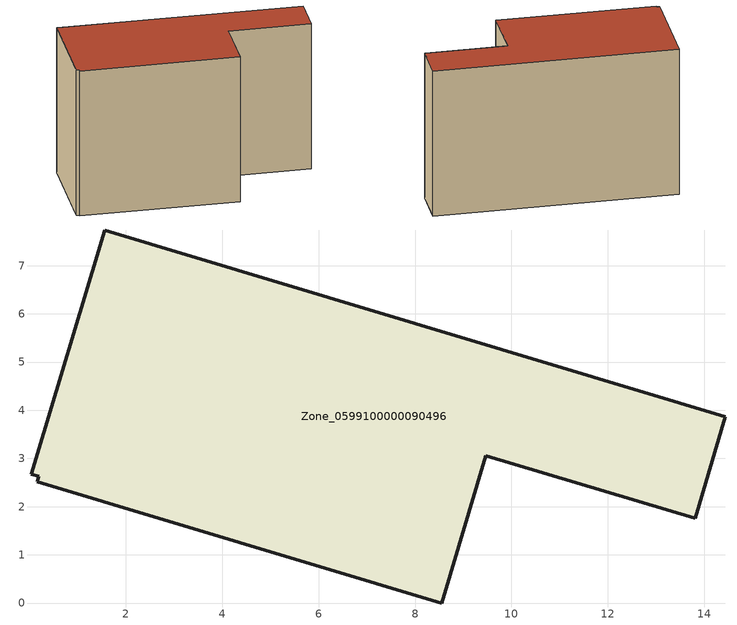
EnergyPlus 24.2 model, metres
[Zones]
Zone_0599100000090496
 floor ground (C_G): 8.55,0 0.16,2.52 0.2,2.63 0.03,2.68 1.56,7.74 14.44,3.87 13.81,1.76 9.47,3.06 z0
 wall outside (C_F): 14.44,3.87 1.56,7.74 0.03,2.68 0.2,2.63 0.16,2.52 8.55,0 9.47,3.06 13.81,1.76 14.44,3.87 z0:8.64
 roof outside (C_R): 0.16,2.52 8.55,0 9.47,3.06 13.81,1.76 14.44,3.87 1.56,7.74 0.03,2.68 0.2,2.63 z8.64
[BUILDING]
Pand.0599100000090496: North Axis=0; Terrain=City; Loads Convergence Tolerance Value=0.04; Temperature Convergence Tolerance Value=0.4; Solar Distribution=FullExterior; Maximum Number of Warmup Days=25; Minimum Number of Warmup Days=1
[Site:Location]
Rotterdam.The.Hague.AP_ZH_NLD Design_Conditions: Latitude=51.96; Longitude=4.45; Time Zone=1; Elevation=-4.5
[SITE:GROUNDTEMPERATURE:BUILDINGSURFACE]
18, 18, 18, 18, 18, 18, 18, 18, 18, 18, 18, 18
[MATERIAL] Thermal Absorptance=0.9; Solar Absorptance=0.7; Visible Absorptance=0.7
Name | Roughness | Thickness | Conductivity | Density | Specific Heat
G.TI.1975-1991 | MediumSmooth | 0.15 | 0.288461 | 540 | 1210
F.TI.1975-1991 | Rough | 0.3 | 0.230769 | 1920 | 840
R.TI.1975-1991 | MediumRough | 0.2 | 0.153846 | 1500 | 1000
[CONSTRUCTION]
C_G: G.TI.1975-1991
C_F: F.TI.1975-1991
C_R: R.TI.1975-1991
[ZONE]
Zone_0599100000090496: Type=1; Multiplier=1; Ceiling Height=Autocalculate; Volume=Autocalculate; Floor Area=autocalculate; Part of Total Floor Area=Yes
[ZONEINFILTRATION:DESIGNFLOWRATE]
Infil_Zone_0599100000090496: Zone or ZoneList or Space or SpaceList=Zone_0599100000090496; Schedule=AlwaysOn; Design Flow Rate Calculation Method=Flow/Area; Flow Rate per Floor Area=0.003; Constant Term Coefficient=1; Temperature Term Coefficient=0; Velocity Term Coefficient=0; Velocity Squared Term Coefficient=0
[HVACTEMPLATE:ZONE:IDEALLOADSAIRSYSTEM]
Zone_0599100000090496: Maximum Heating Supply Air Temperature=50; Minimum Cooling Supply Air Temperature=13; Maximum Heating Supply Air Humidity Ratio=0.0156; Minimum Cooling Supply Air Humidity Ratio=0.0077; Heating Limit=NoLimit; Cooling Limit=NoLimit; Dehumidification Control Type=ConstantSensibleHeatRatio; Cooling Sensible Heat Ratio=0.7; Dehumidification Setpoint=60; Humidification Control Type=None; Humidification Setpoint=30; Outdoor Air Method=None; Outdoor Air Flow Rate per Person=0.00944; Outdoor Air Flow Rate per Zone Floor Area=0; Outdoor Air Flow Rate per Zone=0; Demand Controlled Ventilation Type=None; Outdoor Air Economizer Type=NoEconomizer; Heat Recovery Type=None; Sensible Heat Recovery Effectiveness=0.7; Latent Heat Recovery Effectiveness=0.65
[ZONECONTROL:THERMOSTAT]
ThermostatControl_Zone_0599100000090496: Zone or ZoneList=Zone_0599100000090496; Control Type Schedule=DualSetpointControlType; Control 1=Thermostat_Zone_0599100000090496; Temperature Difference Between Cutout And Setpoint=0
[THERMOSTATSETPOINT:DUALSETPOINT]
Thermostat_Zone_0599100000090496: Heating Setpoint Temperature Schedule=HeatingSetpoint_Zone_0599100000090496; Cooling Setpoint Temperature Schedule=CoolingSetpoint_Zone_0599100000090496
[SCHEDULE:COMPACT]
HeatingSetpoint_Zone_0599100000090496: Through: 12/31, For: AllDays, Until: 24:00, 21
CoolingSetpoint_Zone_0599100000090496: Through: 12/31, For: AllDays, Until: 24:00, 24
DualSetpointControlType: Through: 12/31, For: AllDays, Until: 24:00, 4
AlwaysOn: Through: 12/31, For: AllDays, Until: 24:00, 1
